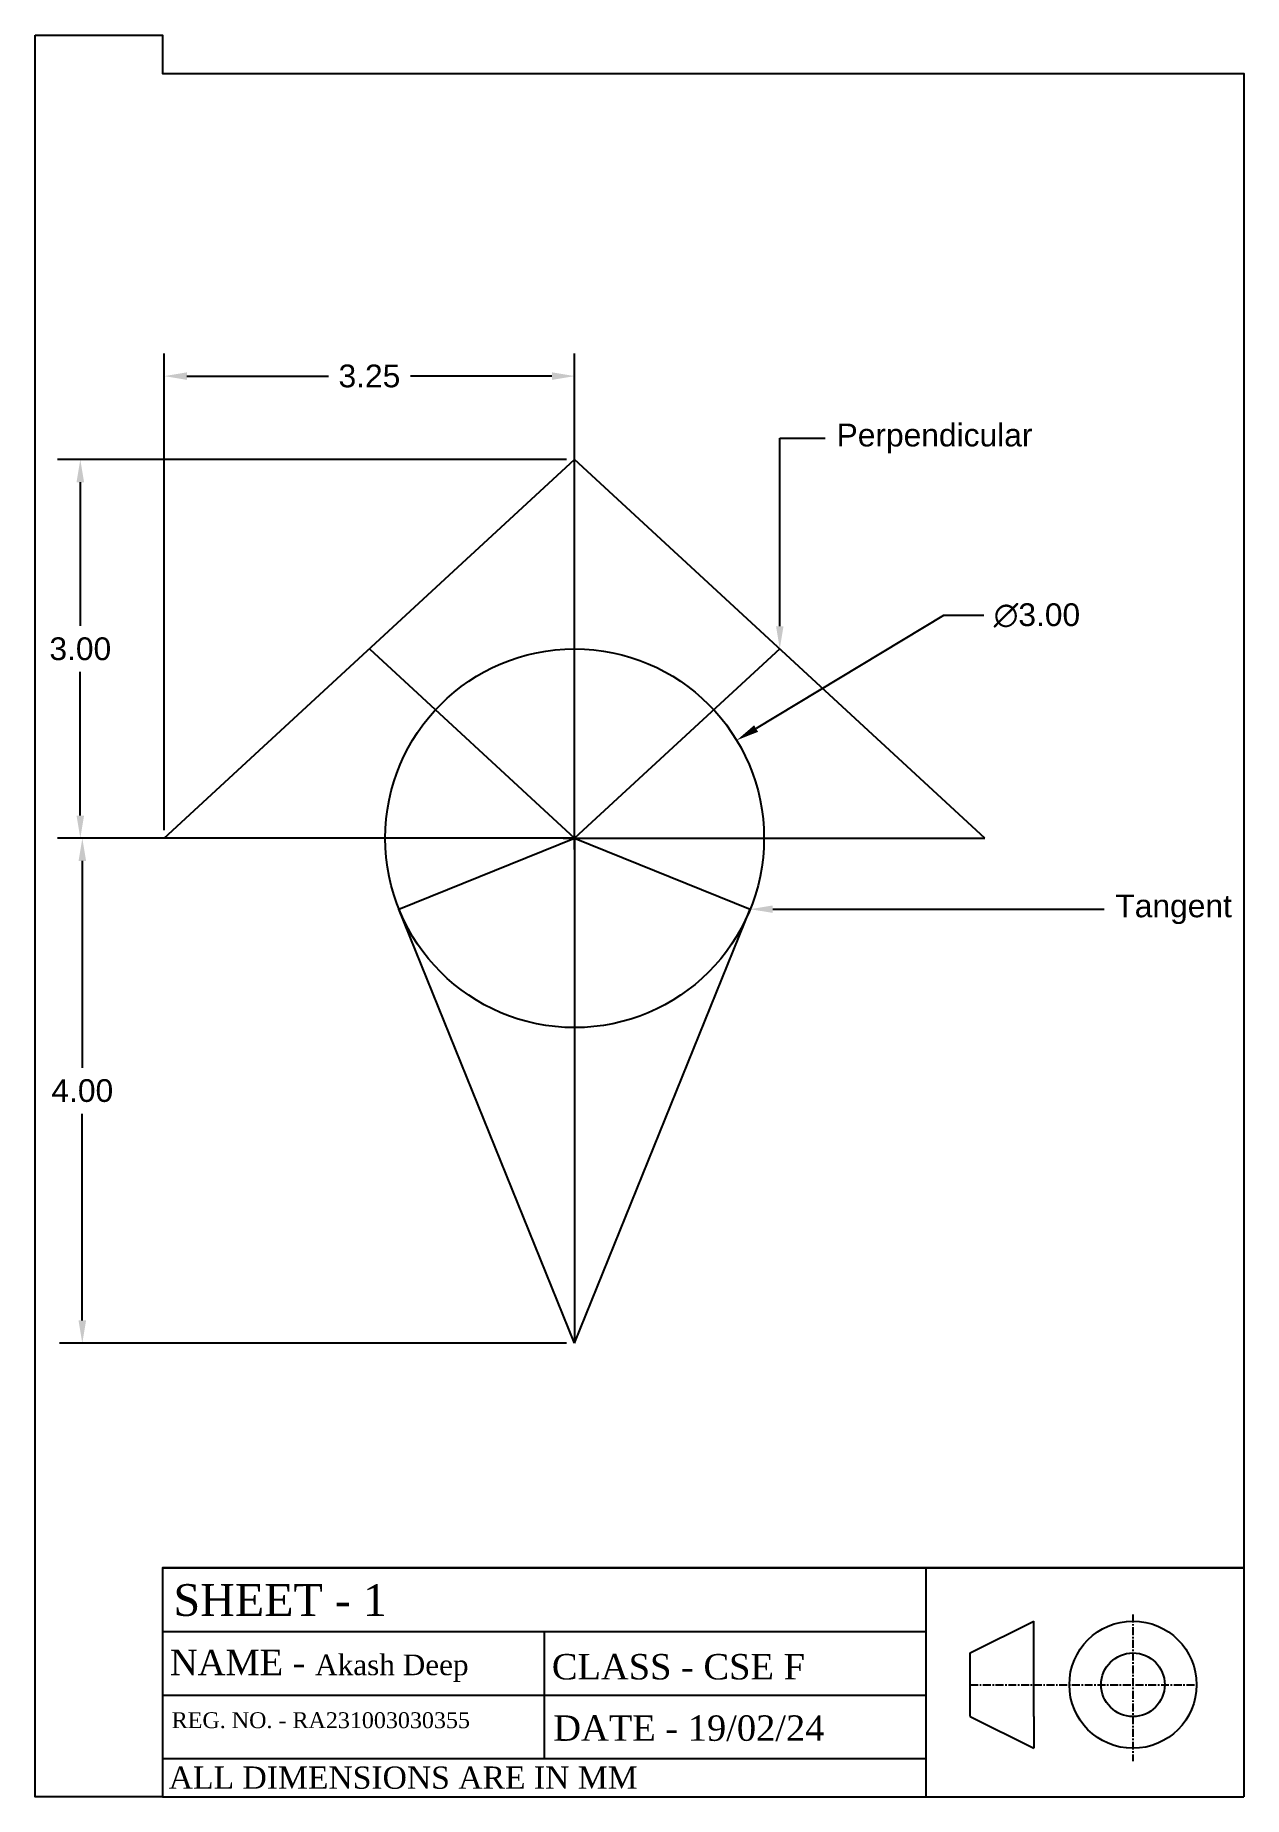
# Paper-space layout 'SRM IST VG A4' of a CAD drawing. Header units: inches, sheet in millimetres. Extents: x 10 to 200, y 10 to 287.
# The model-space entities are those that its viewports show. They can reach past a viewport. Long polylines and large blocks are cut down to what shows.
import ezdxf
from ezdxf import colors
from ezdxf.entities.mleader import LeaderData, LeaderLine
from ezdxf.math import Vec2, Vec3

# ---------------------------------------------------------------- set-up
doc = ezdxf.new("R2010")
doc.units = ezdxf.units.IN
doc.header["$MEASUREMENT"] = 0
doc.linetypes.add('CENTER', pattern=[2, 1.25, -0.25, 0.25, -0.25])
doc.layers.add('Viewport', color=7, linetype='Continuous')
doc.styles.get("Standard").update_dxf_attribs({"font": 'arial.ttf'})
doc.dimstyles.get("Standard").update_dxf_attribs({"dimtxt": 0.18, "dimasz": 0.18, "dimexe": 0.18, "dimexo": 0.0625, "dimgap": 0.09, "dimtad": 0, "dimtih": 1, "dimtoh": 1, "dimzin": 0, "dimdsep": 46, "dimtxsty": 'Standard', "dimcen": 0.09, "dimadec": 0, "dimazin": 0, "dimtfac": 1, "dimtofl": 0, "dimtmove": 0, "dimatfit": 3, "dimfxl": 1, "dimtolj": 1, "dimtzin": 0, "dimarcsym": 0})

# ---------------------------------------------------------------- blocks, each defined once
blk = doc.blocks.new('*D1')
at = {"color": 0, "lineweight": -2, "transparency": 16777216}
for p, q in [((80.048, 83.003), (80.048, 86.781)), ((83.298, 83.003), (83.298, 86.781)), ((80.228, 86.601), (81.348, 86.601)), ((83.118, 86.601), (81.997, 86.601))]:
    blk.add_line(p, q, dxfattribs=at)
at = {"color": 0, "transparency": 16777216}
for points in [[(80.228, 86.631), (80.228, 86.571), (80.048, 86.601)], [(83.118, 86.631), (83.118, 86.571), (83.298, 86.601)]]:
    blk.add_solid(points, dxfattribs=at)
at = {"layer": 'Defpoints', "color": 0, "transparency": 16777216}
for p in [(83.298, 86.601), (80.048, 82.94), (83.298, 82.94)]:
    blk.add_point(p, dxfattribs=at)
at = {"color": 0, "transparency": 16777216, "insert": (81.673, 86.601), "char_height": 0.18, "attachment_point": 5}
blk.add_mtext('\\A1;3.25', dxfattribs=at)
blk = doc.blocks.new('*D2')
at = {"color": 0, "lineweight": -2, "transparency": 16777216}
for p, q in [((83.235, 85.94), (79.203, 85.94)), ((79.383, 85.76), (79.383, 84.622)), ((79.383, 83.12), (79.383, 84.258)), ((83.235, 82.94), (79.203, 82.94))]:
    blk.add_line(p, q, dxfattribs=at)
at = {"color": 0, "transparency": 16777216}
for points in [[(79.353, 85.76), (79.413, 85.76), (79.383, 85.94)], [(79.353, 83.12), (79.413, 83.12), (79.383, 82.94)]]:
    blk.add_solid(points, dxfattribs=at)
at = {"layer": 'Defpoints', "color": 0, "transparency": 16777216}
for p in [(83.298, 85.94), (79.383, 82.94), (83.298, 82.94)]:
    blk.add_point(p, dxfattribs=at)
at = {"color": 0, "transparency": 16777216, "insert": (79.383, 84.44), "char_height": 0.18, "attachment_point": 5}
blk.add_mtext('\\A1;3.00', dxfattribs=at)
blk = doc.blocks.new('*D3')
at = {"color": 0, "lineweight": -2, "transparency": 16777216}
for p, q in [((86.219, 84.705), (84.736, 83.809)), ((86.538, 84.705), (86.219, 84.705)), ((83.208, 82.94), (83.388, 82.94)), ((83.298, 82.85), (83.298, 83.03))]:
    blk.add_line(p, q, dxfattribs=at)
at = {"color": 0, "transparency": 16777216}
blk.add_solid([(84.72, 83.835), (84.751, 83.783), (84.582, 83.716)], dxfattribs=at)
at = {"layer": 'Defpoints', "color": 0, "transparency": 16777216}
for p in [(84.582, 83.716), (82.014, 82.165)]:
    blk.add_point(p, dxfattribs=at)
at = {"color": 0, "transparency": 16777216, "insert": (86.96, 84.705), "char_height": 0.18, "attachment_point": 5}
blk.add_mtext('\\A1;∅3.00', dxfattribs=at)
blk = doc.blocks.new('*D5')
at = {"color": 0, "lineweight": -2, "transparency": 16777216}
for p, q in [((83.235, 82.94), (79.219, 82.94)), ((79.399, 82.76), (79.399, 81.122)), ((79.399, 79.12), (79.399, 80.758)), ((83.235, 78.94), (79.219, 78.94))]:
    blk.add_line(p, q, dxfattribs=at)
at = {"color": 0, "transparency": 16777216}
for points in [[(79.369, 82.76), (79.429, 82.76), (79.399, 82.94)], [(79.369, 79.12), (79.429, 79.12), (79.399, 78.94)]]:
    blk.add_solid(points, dxfattribs=at)
at = {"layer": 'Defpoints', "color": 0, "transparency": 16777216}
for p in [(83.298, 82.94), (79.399, 78.94), (83.298, 78.94)]:
    blk.add_point(p, dxfattribs=at)
at = {"color": 0, "transparency": 16777216, "insert": (79.399, 80.94), "char_height": 0.18, "attachment_point": 5}
blk.add_mtext('\\A1;4.00', dxfattribs=at)

msp = doc.modelspace()

# ---------------------------------------------------------------- linework, layer by layer
for p, q in [((80.048, 82.94), (83.298, 85.94)), ((83.298, 82.94), (83.298, 85.94)), ((86.548, 82.94), (83.298, 85.94)), ((81.673, 84.44), (83.298, 82.94)), ((84.923, 84.44), (83.298, 82.94)), ((83.298, 82.94), (80.048, 82.94)), ((81.907, 82.378), (83.298, 82.94)), ((83.298, 82.94), (86.548, 82.94)), ((83.298, 82.94), (83.298, 78.94)), ((83.298, 82.94), (84.688, 82.378)), ((83.298, 82.94), (83.298, 78.94)), ((83.298, 78.94), (81.907, 82.378)), ((83.298, 78.94), (84.688, 82.378))]:
    msp.add_line(p, q)
msp.add_circle((83.298, 82.94), 1.5)

# ---------------------------------------------------------------- dimensions: what is measured, and where the dimension line sits
dim = msp.add_linear_dim(base=(83.298, 86.601), p1=(80.048, 82.94), p2=(83.298, 82.94), dimstyle='Standard')
dim.commit()
dim.dimension.update_dxf_attribs({"geometry": '*D1', "text_midpoint": (81.673, 86.601)})
for base, p1, p2, picture, middle in [((79.383, 82.94), (83.298, 85.94), (83.298, 82.94), '*D2', (79.383, 84.44)), ((79.399, 78.94), (83.298, 82.94), (83.298, 78.94), '*D5', (79.399, 80.94))]:
    dim = msp.add_linear_dim(base=base, p1=p1, p2=p2, angle=90, dimstyle='Standard')
    dim.commit()
    dim.dimension.update_dxf_attribs({"geometry": picture, "text_midpoint": middle})
dim = msp.add_diameter_dim_2p(p1=(82.014, 82.165), p2=(84.582, 83.716), dimstyle='Standard')
dim.commit()
dim.dimension.update_dxf_attribs({"geometry": '*D3', "text_midpoint": (86.96, 84.705), "dimtype": 163})

# ---------------------------------------------------------------- leaders
ml = msp.add_multileader_mtext('Standard')
ml.set_content('Perpendicular', color=256)
ml.set_leader_properties()
ml.build(insert=Vec2(0, 0))
ml.multileader.update_dxf_attribs({"dogleg_length": 0.36, "arrow_head_size": 0.18})
ctx = ml.context
ctx.base_point, ctx.char_height, ctx.arrow_head_size, ctx.landing_gap_size, ctx.plane_origin = Vec3(85.283, 86.109), 0.18, 0.18, 0.09, Vec3(84.923, 84.44)
notes = []
notes.append((ctx, [(0, (1, 1, 0), (84.923, 86.109), (1, 0), 0.36, [(0, [(84.923, 84.44)], 0, [])])]))
ctx.mtext.insert, ctx.mtext.flow_direction = Vec3(85.373, 86.224), 5
ml = msp.add_multileader_mtext('Standard')
ml.set_content('Tangent', color=256)
ml.set_leader_properties()
ml.build(insert=Vec2(0, 0))
ml.multileader.update_dxf_attribs({"dogleg_length": 0.36, "arrow_head_size": 0.18})
ctx = ml.context
ctx.base_point, ctx.char_height, ctx.arrow_head_size, ctx.landing_gap_size, ctx.plane_origin = Vec3(87.491, 82.378), 0.18, 0.18, 0.09, Vec3(84.688, 82.378)
notes.append((ctx, [(0, (1, 1, 0), (87.131, 82.378), (1, 0), 0.36, [(0, [(84.688, 82.378)], 0, [])])]))
ctx.mtext.insert, ctx.mtext.flow_direction = Vec3(87.581, 82.494), 5
for ctx, leaders in notes:
    for number, flags, end, landing, length, lines in leaders:
        leader = LeaderData()
        leader.index, (leader.has_last_leader_line, leader.has_dogleg_vector, leader.attachment_direction) = number, flags
        leader.last_leader_point, leader.dogleg_vector, leader.dogleg_length = Vec3(end), Vec3(landing), length
        for number, points, colour, breaks in lines:
            line = LeaderLine()
            line.index, line.vertices, line.color, line.breaks = number, Vec3.list(points), colors.encode_raw_color(colour), breaks
            leader.lines.append(line)
        ctx.leaders.append(leader)

psp = doc.layouts.new('SRM IST VG A4')

# ---------------------------------------------------------------- linework, layer by layer
for p, q in [((30, 46), (200, 46)), ((150, 46), (150, 10)), ((200, 46), (200, 10)), ((156.99, 32.62), (166.99, 37.62)), ((166.99, 32.62), (166.99, 37.62)), ((30, 36), (150, 36)), ((90, 36), (90, 16)), ((156.99, 22.62), (156.99, 32.62)), ((166.99, 22.62), (166.99, 32.62)), ((30, 26), (150, 26)), ((156.99, 22.62), (166.99, 17.62)), ((166.99, 22.62), (166.99, 17.62)), ((30, 16), (150, 16)), ((30, 10), (200, 10))]:
    psp.add_line(p, q)
at = {"linetype": 'CENTER'}
for p, q in [((182.58, 38.66), (182.58, 15.61)), ((156.99, 27.62), (192.46, 27.62))]:
    psp.add_line(p, q, dxfattribs=at)
for radius in [10, 5]:
    psp.add_circle((182.58, 27.62), radius)
at = {"layer": 'Viewport'}
psp.add_lwpolyline([(10, 287), (30, 287), (30, 281), (200, 281), (200, 46), (30, 46), (30, 10), (10, 10)], close=True, dxfattribs=at)

# ---------------------------------------------------------------- texts
at = {"attachment_point": 1}
for s, insert, char_height, width in [('{\\fTimes New Roman|b0|i0|c0|p18;SHEET - 1}', (31.73, 43.44), 5, 120), ('{\\fTimes New Roman|b0|i0|c0|p18;NAME - \\H0.8125x;Akash Deep}', (31.18, 33.12), 4, 64.2313), ('{\\fTimes New Roman|b0|i0|c0|p18;CLASS - CSE F}', (91.22, 32.45), 4, 56.286), ('{\\fTimes New Roman|b0|i0|c0|p18;REG. NO. - RA231003030355}', (31.46, 23.29), 2.5, 56.286), ('{\\fTimes New Roman|b0|i0|c0|p18;DATE - 19/02/24}', (91.45, 22.8), 4, 56.286), ('{\\fTimes New Roman|b0|i0|c0|p18;ALL DIMENSIONS ARE IN MM}', (30.99, 14.76), 3.5, 120)]:
    psp.add_mtext(s, dxfattribs=dict(at, insert=insert, char_height=char_height, width=width))

# ---------------------------------------------------------------- viewports
at = {"layer": 'Viewport'}
vp = psp.add_viewport(center=(105, 148.5), size=(190, 277), view_center_point=(83.812, 82.324), view_height=13.9548, dxfattribs=at)
vp.dxf.flags = 0x10000  # cut along an outline
vp.dxf.clipping_boundary_handle = psp.add_lwpolyline([(10, 287), (30, 287), (30, 281), (200, 281), (200, 46), (30, 46), (30, 10), (10, 10)], format="xyb", close=True, dxfattribs={"invisible": 1}).dxf.handle

doc.saveas('drawing.dxf')
